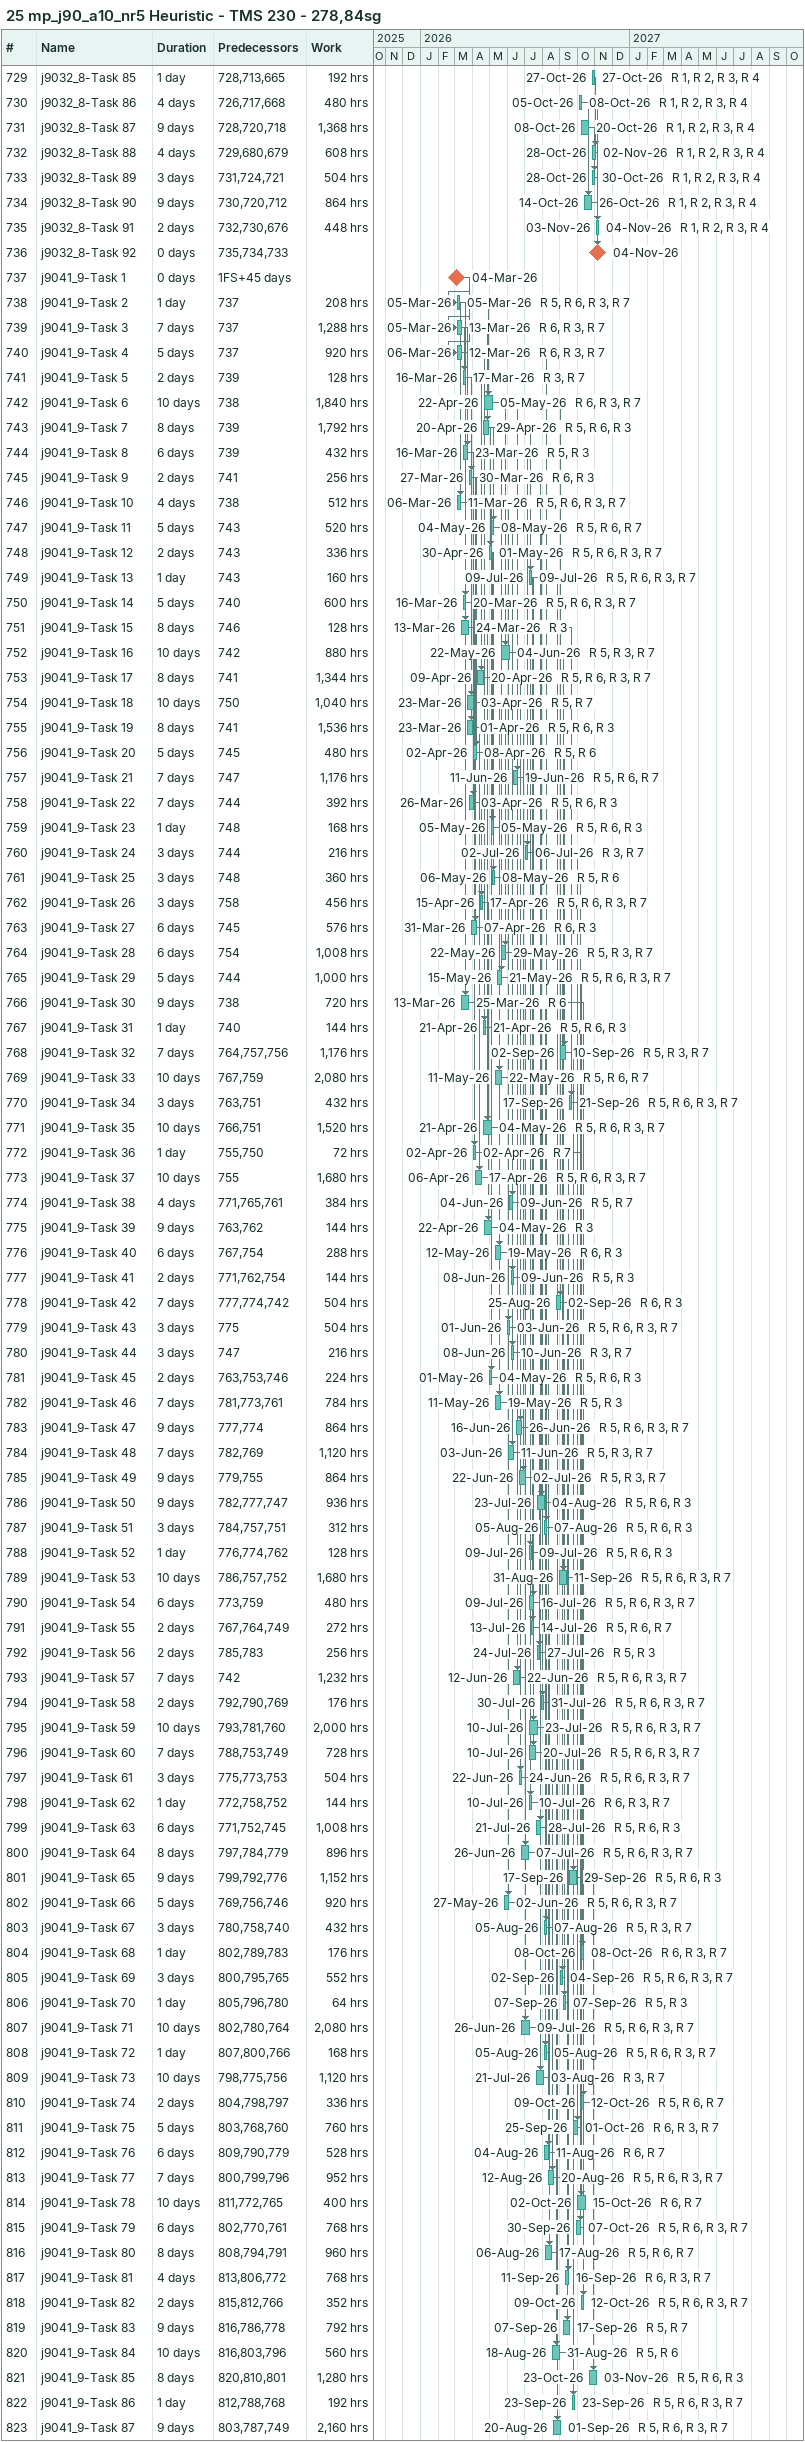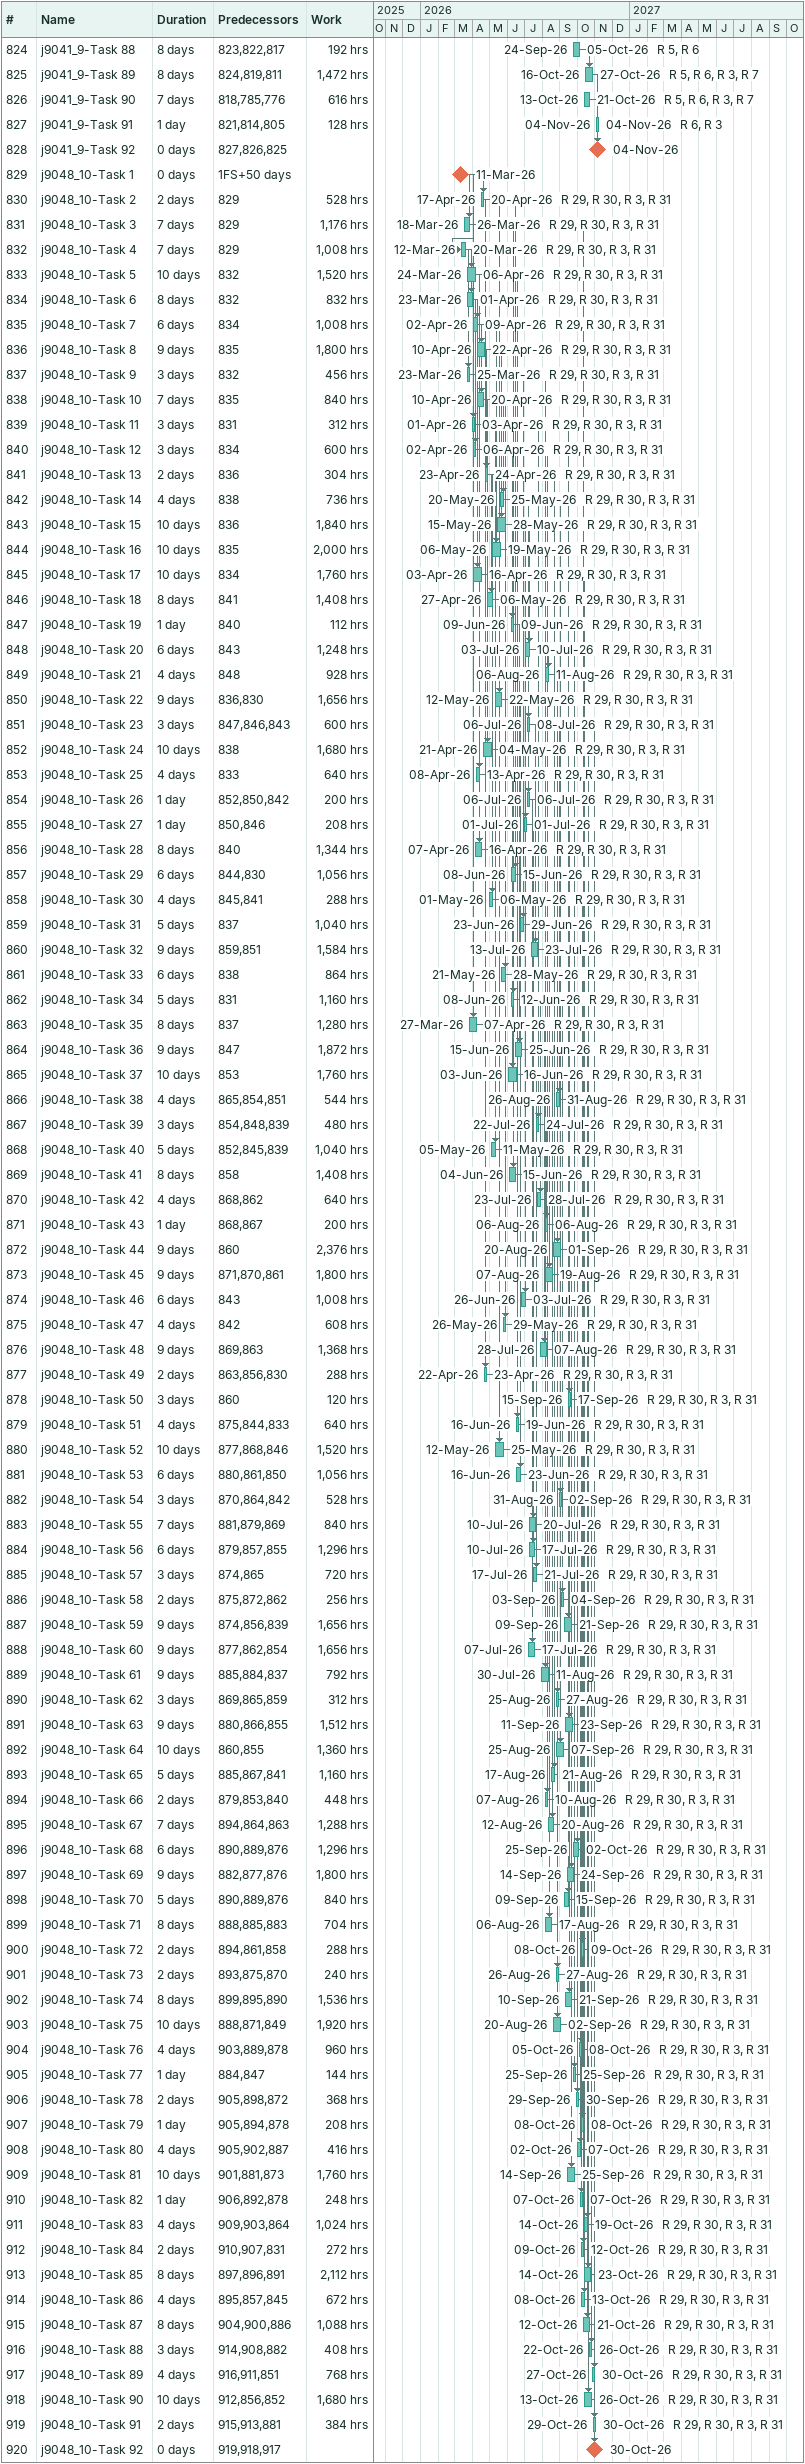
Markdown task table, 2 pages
25 mp_j90_a10_nr5 Heuristic - TMS 230 - 278,84sg

| ID | Task | Duration | Start | Finish | Predecessors | Resources | Work (h) |
|---|---|---|---|---|---|---|---|
| 729 | j9032_8-Task 85 | 1d | 2026-10-27 | 2026-10-27 | 728, 713, 665 | R 1, R 2, R 3, R 4 | 192 |
| 730 | j9032_8-Task 86 | 4d | 2026-10-05 | 2026-10-08 | 726, 717, 668 | R 1, R 2, R 3, R 4 | 480 |
| 731 | j9032_8-Task 87 | 9d | 2026-10-08 | 2026-10-20 | 728, 720, 718 | R 1, R 2, R 3, R 4 | 1368 |
| 732 | j9032_8-Task 88 | 4d | 2026-10-28 | 2026-11-02 | 729, 680, 679 | R 1, R 2, R 3, R 4 | 608 |
| 733 | j9032_8-Task 89 | 3d | 2026-10-28 | 2026-10-30 | 731, 724, 721 | R 1, R 2, R 3, R 4 | 504 |
| 734 | j9032_8-Task 90 | 9d | 2026-10-14 | 2026-10-26 | 730, 720, 712 | R 1, R 2, R 3, R 4 | 864 |
| 735 | j9032_8-Task 91 | 2d | 2026-11-03 | 2026-11-04 | 732, 730, 676 | R 1, R 2, R 3, R 4 | 448 |
| 736 | j9032_8-Task 92 | 0d | 2026-11-04 | 2026-11-04 | 735, 734, 733 |  |  |
| 737 | j9041_9-Task 1 | 0d | 2026-03-04 | 2026-03-04 | 1FS+45d |  |  |
| 738 | j9041_9-Task 2 | 1d | 2026-03-05 | 2026-03-05 | 737 | R 5, R 6, R 3, R 7 | 208 |
| 739 | j9041_9-Task 3 | 7d | 2026-03-05 | 2026-03-13 | 737 | R 6, R 3, R 7 | 1288 |
| 740 | j9041_9-Task 4 | 5d | 2026-03-06 | 2026-03-12 | 737 | R 6, R 3, R 7 | 920 |
| 741 | j9041_9-Task 5 | 2d | 2026-03-16 | 2026-03-17 | 739 | R 3, R 7 | 128 |
| 742 | j9041_9-Task 6 | 10d | 2026-04-22 | 2026-05-05 | 738 | R 6, R 3, R 7 | 1840 |
| 743 | j9041_9-Task 7 | 8d | 2026-04-20 | 2026-04-29 | 739 | R 5, R 6, R 3 | 1792 |
| 744 | j9041_9-Task 8 | 6d | 2026-03-16 | 2026-03-23 | 739 | R 5, R 3 | 432 |
| 745 | j9041_9-Task 9 | 2d | 2026-03-27 | 2026-03-30 | 741 | R 6, R 3 | 256 |
| 746 | j9041_9-Task 10 | 4d | 2026-03-06 | 2026-03-11 | 738 | R 5, R 6, R 3, R 7 | 512 |
| 747 | j9041_9-Task 11 | 5d | 2026-05-04 | 2026-05-08 | 743 | R 5, R 6, R 7 | 520 |
| 748 | j9041_9-Task 12 | 2d | 2026-04-30 | 2026-05-01 | 743 | R 5, R 6, R 3, R 7 | 336 |
| 749 | j9041_9-Task 13 | 1d | 2026-07-09 | 2026-07-09 | 743 | R 5, R 6, R 3, R 7 | 160 |
| 750 | j9041_9-Task 14 | 5d | 2026-03-16 | 2026-03-20 | 740 | R 5, R 6, R 3, R 7 | 600 |
| 751 | j9041_9-Task 15 | 8d | 2026-03-13 | 2026-03-24 | 746 | R 3 | 128 |
| 752 | j9041_9-Task 16 | 10d | 2026-05-22 | 2026-06-04 | 742 | R 5, R 3, R 7 | 880 |
| 753 | j9041_9-Task 17 | 8d | 2026-04-09 | 2026-04-20 | 741 | R 5, R 6, R 3, R 7 | 1344 |
| 754 | j9041_9-Task 18 | 10d | 2026-03-23 | 2026-04-03 | 750 | R 5, R 7 | 1040 |
| 755 | j9041_9-Task 19 | 8d | 2026-03-23 | 2026-04-01 | 741 | R 5, R 6, R 3 | 1536 |
| 756 | j9041_9-Task 20 | 5d | 2026-04-02 | 2026-04-08 | 745 | R 5, R 6 | 480 |
| 757 | j9041_9-Task 21 | 7d | 2026-06-11 | 2026-06-19 | 747 | R 5, R 6, R 7 | 1176 |
| 758 | j9041_9-Task 22 | 7d | 2026-03-26 | 2026-04-03 | 744 | R 5, R 6, R 3 | 392 |
| 759 | j9041_9-Task 23 | 1d | 2026-05-05 | 2026-05-05 | 748 | R 5, R 6, R 3 | 168 |
| 760 | j9041_9-Task 24 | 3d | 2026-07-02 | 2026-07-06 | 744 | R 3, R 7 | 216 |
| 761 | j9041_9-Task 25 | 3d | 2026-05-06 | 2026-05-08 | 748 | R 5, R 6 | 360 |
| 762 | j9041_9-Task 26 | 3d | 2026-04-15 | 2026-04-17 | 758 | R 5, R 6, R 3, R 7 | 456 |
| 763 | j9041_9-Task 27 | 6d | 2026-03-31 | 2026-04-07 | 745 | R 6, R 3 | 576 |
| 764 | j9041_9-Task 28 | 6d | 2026-05-22 | 2026-05-29 | 754 | R 5, R 3, R 7 | 1008 |
| 765 | j9041_9-Task 29 | 5d | 2026-05-15 | 2026-05-21 | 744 | R 5, R 6, R 3, R 7 | 1000 |
| 766 | j9041_9-Task 30 | 9d | 2026-03-13 | 2026-03-25 | 738 | R 6 | 720 |
| 767 | j9041_9-Task 31 | 1d | 2026-04-21 | 2026-04-21 | 740 | R 5, R 6, R 3 | 144 |
| 768 | j9041_9-Task 32 | 7d | 2026-09-02 | 2026-09-10 | 764, 757, 756 | R 5, R 3, R 7 | 1176 |
| 769 | j9041_9-Task 33 | 10d | 2026-05-11 | 2026-05-22 | 767, 759 | R 5, R 6, R 7 | 2080 |
| 770 | j9041_9-Task 34 | 3d | 2026-09-17 | 2026-09-21 | 763, 751 | R 5, R 6, R 3, R 7 | 432 |
| 771 | j9041_9-Task 35 | 10d | 2026-04-21 | 2026-05-04 | 766, 751 | R 5, R 6, R 3, R 7 | 1520 |
| 772 | j9041_9-Task 36 | 1d | 2026-04-02 | 2026-04-02 | 755, 750 | R 7 | 72 |
| 773 | j9041_9-Task 37 | 10d | 2026-04-06 | 2026-04-17 | 755 | R 5, R 6, R 3, R 7 | 1680 |
| 774 | j9041_9-Task 38 | 4d | 2026-06-04 | 2026-06-09 | 771, 765, 761 | R 5, R 7 | 384 |
| 775 | j9041_9-Task 39 | 9d | 2026-04-22 | 2026-05-04 | 763, 762 | R 3 | 144 |
| 776 | j9041_9-Task 40 | 6d | 2026-05-12 | 2026-05-19 | 767, 754 | R 6, R 3 | 288 |
| 777 | j9041_9-Task 41 | 2d | 2026-06-08 | 2026-06-09 | 771, 762, 754 | R 5, R 3 | 144 |
| 778 | j9041_9-Task 42 | 7d | 2026-08-25 | 2026-09-02 | 777, 774, 742 | R 6, R 3 | 504 |
| 779 | j9041_9-Task 43 | 3d | 2026-06-01 | 2026-06-03 | 775 | R 5, R 6, R 3, R 7 | 504 |
| 780 | j9041_9-Task 44 | 3d | 2026-06-08 | 2026-06-10 | 747 | R 3, R 7 | 216 |
| 781 | j9041_9-Task 45 | 2d | 2026-05-01 | 2026-05-04 | 763, 753, 746 | R 5, R 6, R 3 | 224 |
| 782 | j9041_9-Task 46 | 7d | 2026-05-11 | 2026-05-19 | 781, 773, 761 | R 5, R 3 | 784 |
| 783 | j9041_9-Task 47 | 9d | 2026-06-16 | 2026-06-26 | 777, 774 | R 5, R 6, R 3, R 7 | 864 |
| 784 | j9041_9-Task 48 | 7d | 2026-06-03 | 2026-06-11 | 782, 769 | R 5, R 3, R 7 | 1120 |
| 785 | j9041_9-Task 49 | 9d | 2026-06-22 | 2026-07-02 | 779, 755 | R 5, R 3, R 7 | 864 |
| 786 | j9041_9-Task 50 | 9d | 2026-07-23 | 2026-08-04 | 782, 777, 747 | R 5, R 6, R 3 | 936 |
| 787 | j9041_9-Task 51 | 3d | 2026-08-05 | 2026-08-07 | 784, 757, 751 | R 5, R 6, R 3 | 312 |
| 788 | j9041_9-Task 52 | 1d | 2026-07-09 | 2026-07-09 | 776, 774, 762 | R 5, R 6, R 3 | 128 |
| 789 | j9041_9-Task 53 | 10d | 2026-08-31 | 2026-09-11 | 786, 757, 752 | R 5, R 6, R 3, R 7 | 1680 |
| 790 | j9041_9-Task 54 | 6d | 2026-07-09 | 2026-07-16 | 773, 759 | R 5, R 6, R 3, R 7 | 480 |
| 791 | j9041_9-Task 55 | 2d | 2026-07-13 | 2026-07-14 | 767, 764, 749 | R 5, R 6, R 7 | 272 |
| 792 | j9041_9-Task 56 | 2d | 2026-07-24 | 2026-07-27 | 785, 783 | R 5, R 3 | 256 |
| 793 | j9041_9-Task 57 | 7d | 2026-06-12 | 2026-06-22 | 742 | R 5, R 6, R 3, R 7 | 1232 |
| 794 | j9041_9-Task 58 | 2d | 2026-07-30 | 2026-07-31 | 792, 790, 769 | R 5, R 6, R 3, R 7 | 176 |
| 795 | j9041_9-Task 59 | 10d | 2026-07-10 | 2026-07-23 | 793, 781, 760 | R 5, R 6, R 3, R 7 | 2000 |
| 796 | j9041_9-Task 60 | 7d | 2026-07-10 | 2026-07-20 | 788, 753, 749 | R 5, R 6, R 3, R 7 | 728 |
| 797 | j9041_9-Task 61 | 3d | 2026-06-22 | 2026-06-24 | 775, 773, 753 | R 5, R 6, R 3, R 7 | 504 |
| 798 | j9041_9-Task 62 | 1d | 2026-07-10 | 2026-07-10 | 772, 758, 752 | R 6, R 3, R 7 | 144 |
| 799 | j9041_9-Task 63 | 6d | 2026-07-21 | 2026-07-28 | 771, 752, 745 | R 5, R 6, R 3 | 1008 |
| 800 | j9041_9-Task 64 | 8d | 2026-06-26 | 2026-07-07 | 797, 784, 779 | R 5, R 6, R 3, R 7 | 896 |
| 801 | j9041_9-Task 65 | 9d | 2026-09-17 | 2026-09-29 | 799, 792, 776 | R 5, R 6, R 3 | 1152 |
| 802 | j9041_9-Task 66 | 5d | 2026-05-27 | 2026-06-02 | 769, 756, 746 | R 5, R 6, R 3, R 7 | 920 |
| 803 | j9041_9-Task 67 | 3d | 2026-08-05 | 2026-08-07 | 780, 758, 740 | R 5, R 3, R 7 | 432 |
| 804 | j9041_9-Task 68 | 1d | 2026-10-08 | 2026-10-08 | 802, 789, 783 | R 6, R 3, R 7 | 176 |
| 805 | j9041_9-Task 69 | 3d | 2026-09-02 | 2026-09-04 | 800, 795, 765 | R 5, R 6, R 3, R 7 | 552 |
| 806 | j9041_9-Task 70 | 1d | 2026-09-07 | 2026-09-07 | 805, 796, 780 | R 5, R 3 | 64 |
| 807 | j9041_9-Task 71 | 10d | 2026-06-26 | 2026-07-09 | 802, 780, 764 | R 5, R 6, R 3, R 7 | 2080 |
| 808 | j9041_9-Task 72 | 1d | 2026-08-05 | 2026-08-05 | 807, 800, 766 | R 5, R 6, R 3, R 7 | 168 |
| 809 | j9041_9-Task 73 | 10d | 2026-07-21 | 2026-08-03 | 798, 775, 756 | R 3, R 7 | 1120 |
| 810 | j9041_9-Task 74 | 2d | 2026-10-09 | 2026-10-12 | 804, 798, 797 | R 5, R 6, R 7 | 336 |
| 811 | j9041_9-Task 75 | 5d | 2026-09-25 | 2026-10-01 | 803, 768, 760 | R 6, R 3, R 7 | 760 |
| 812 | j9041_9-Task 76 | 6d | 2026-08-04 | 2026-08-11 | 809, 790, 779 | R 6, R 7 | 528 |
| 813 | j9041_9-Task 77 | 7d | 2026-08-12 | 2026-08-20 | 800, 799, 796 | R 5, R 6, R 3, R 7 | 952 |
| 814 | j9041_9-Task 78 | 10d | 2026-10-02 | 2026-10-15 | 811, 772, 765 | R 6, R 7 | 400 |
| 815 | j9041_9-Task 79 | 6d | 2026-09-30 | 2026-10-07 | 802, 770, 761 | R 5, R 6, R 3, R 7 | 768 |
| 816 | j9041_9-Task 80 | 8d | 2026-08-06 | 2026-08-17 | 808, 794, 791 | R 5, R 6, R 7 | 960 |
| 817 | j9041_9-Task 81 | 4d | 2026-09-11 | 2026-09-16 | 813, 806, 772 | R 6, R 3, R 7 | 768 |
| 818 | j9041_9-Task 82 | 2d | 2026-10-09 | 2026-10-12 | 815, 812, 766 | R 5, R 6, R 3, R 7 | 352 |
| 819 | j9041_9-Task 83 | 9d | 2026-09-07 | 2026-09-17 | 816, 786, 778 | R 5, R 7 | 792 |
| 820 | j9041_9-Task 84 | 10d | 2026-08-18 | 2026-08-31 | 816, 803, 796 | R 5, R 6 | 560 |
| 821 | j9041_9-Task 85 | 8d | 2026-10-23 | 2026-11-03 | 820, 810, 801 | R 5, R 6, R 3 | 1280 |
| 822 | j9041_9-Task 86 | 1d | 2026-09-23 | 2026-09-23 | 812, 788, 768 | R 5, R 6, R 3, R 7 | 192 |
| 823 | j9041_9-Task 87 | 9d | 2026-08-20 | 2026-09-01 | 803, 787, 749 | R 5, R 6, R 3, R 7 | 2160 |
| 824 | j9041_9-Task 88 | 8d | 2026-09-24 | 2026-10-05 | 823, 822, 817 | R 5, R 6 | 192 |
| 825 | j9041_9-Task 89 | 8d | 2026-10-16 | 2026-10-27 | 824, 819, 811 | R 5, R 6, R 3, R 7 | 1472 |
| 826 | j9041_9-Task 90 | 7d | 2026-10-13 | 2026-10-21 | 818, 785, 776 | R 5, R 6, R 3, R 7 | 616 |
| 827 | j9041_9-Task 91 | 1d | 2026-11-04 | 2026-11-04 | 821, 814, 805 | R 6, R 3 | 128 |
| 828 | j9041_9-Task 92 | 0d | 2026-11-04 | 2026-11-04 | 827, 826, 825 |  |  |
| 829 | j9048_10-Task 1 | 0d | 2026-03-11 | 2026-03-11 | 1FS+50d |  |  |
| 830 | j9048_10-Task 2 | 2d | 2026-04-17 | 2026-04-20 | 829 | R 29, R 30, R 3, R 31 | 528 |
| 831 | j9048_10-Task 3 | 7d | 2026-03-18 | 2026-03-26 | 829 | R 29, R 30, R 3, R 31 | 1176 |
| 832 | j9048_10-Task 4 | 7d | 2026-03-12 | 2026-03-20 | 829 | R 29, R 30, R 3, R 31 | 1008 |
| 833 | j9048_10-Task 5 | 10d | 2026-03-24 | 2026-04-06 | 832 | R 29, R 30, R 3, R 31 | 1520 |
| 834 | j9048_10-Task 6 | 8d | 2026-03-23 | 2026-04-01 | 832 | R 29, R 30, R 3, R 31 | 832 |
| 835 | j9048_10-Task 7 | 6d | 2026-04-02 | 2026-04-09 | 834 | R 29, R 30, R 3, R 31 | 1008 |
| 836 | j9048_10-Task 8 | 9d | 2026-04-10 | 2026-04-22 | 835 | R 29, R 30, R 3, R 31 | 1800 |
| 837 | j9048_10-Task 9 | 3d | 2026-03-23 | 2026-03-25 | 832 | R 29, R 30, R 3, R 31 | 456 |
| 838 | j9048_10-Task 10 | 7d | 2026-04-10 | 2026-04-20 | 835 | R 29, R 30, R 3, R 31 | 840 |
| 839 | j9048_10-Task 11 | 3d | 2026-04-01 | 2026-04-03 | 831 | R 29, R 30, R 3, R 31 | 312 |
| 840 | j9048_10-Task 12 | 3d | 2026-04-02 | 2026-04-06 | 834 | R 29, R 30, R 3, R 31 | 600 |
| 841 | j9048_10-Task 13 | 2d | 2026-04-23 | 2026-04-24 | 836 | R 29, R 30, R 3, R 31 | 304 |
| 842 | j9048_10-Task 14 | 4d | 2026-05-20 | 2026-05-25 | 838 | R 29, R 30, R 3, R 31 | 736 |
| 843 | j9048_10-Task 15 | 10d | 2026-05-15 | 2026-05-28 | 836 | R 29, R 30, R 3, R 31 | 1840 |
| 844 | j9048_10-Task 16 | 10d | 2026-05-06 | 2026-05-19 | 835 | R 29, R 30, R 3, R 31 | 2000 |
| 845 | j9048_10-Task 17 | 10d | 2026-04-03 | 2026-04-16 | 834 | R 29, R 30, R 3, R 31 | 1760 |
| 846 | j9048_10-Task 18 | 8d | 2026-04-27 | 2026-05-06 | 841 | R 29, R 30, R 3, R 31 | 1408 |
| 847 | j9048_10-Task 19 | 1d | 2026-06-09 | 2026-06-09 | 840 | R 29, R 30, R 3, R 31 | 112 |
| 848 | j9048_10-Task 20 | 6d | 2026-07-03 | 2026-07-10 | 843 | R 29, R 30, R 3, R 31 | 1248 |
| 849 | j9048_10-Task 21 | 4d | 2026-08-06 | 2026-08-11 | 848 | R 29, R 30, R 3, R 31 | 928 |
| 850 | j9048_10-Task 22 | 9d | 2026-05-12 | 2026-05-22 | 836, 830 | R 29, R 30, R 3, R 31 | 1656 |
| 851 | j9048_10-Task 23 | 3d | 2026-07-06 | 2026-07-08 | 847, 846, 843 | R 29, R 30, R 3, R 31 | 600 |
| 852 | j9048_10-Task 24 | 10d | 2026-04-21 | 2026-05-04 | 838 | R 29, R 30, R 3, R 31 | 1680 |
| 853 | j9048_10-Task 25 | 4d | 2026-04-08 | 2026-04-13 | 833 | R 29, R 30, R 3, R 31 | 640 |
| 854 | j9048_10-Task 26 | 1d | 2026-07-06 | 2026-07-06 | 852, 850, 842 | R 29, R 30, R 3, R 31 | 200 |
| 855 | j9048_10-Task 27 | 1d | 2026-07-01 | 2026-07-01 | 850, 846 | R 29, R 30, R 3, R 31 | 208 |
| 856 | j9048_10-Task 28 | 8d | 2026-04-07 | 2026-04-16 | 840 | R 29, R 30, R 3, R 31 | 1344 |
| 857 | j9048_10-Task 29 | 6d | 2026-06-08 | 2026-06-15 | 844, 830 | R 29, R 30, R 3, R 31 | 1056 |
| 858 | j9048_10-Task 30 | 4d | 2026-05-01 | 2026-05-06 | 845, 841 | R 29, R 30, R 3, R 31 | 288 |
| 859 | j9048_10-Task 31 | 5d | 2026-06-23 | 2026-06-29 | 837 | R 29, R 30, R 3, R 31 | 1040 |
| 860 | j9048_10-Task 32 | 9d | 2026-07-13 | 2026-07-23 | 859, 851 | R 29, R 30, R 3, R 31 | 1584 |
| 861 | j9048_10-Task 33 | 6d | 2026-05-21 | 2026-05-28 | 838 | R 29, R 30, R 3, R 31 | 864 |
| 862 | j9048_10-Task 34 | 5d | 2026-06-08 | 2026-06-12 | 831 | R 29, R 30, R 3, R 31 | 1160 |
| 863 | j9048_10-Task 35 | 8d | 2026-03-27 | 2026-04-07 | 837 | R 29, R 30, R 3, R 31 | 1280 |
| 864 | j9048_10-Task 36 | 9d | 2026-06-15 | 2026-06-25 | 847 | R 29, R 30, R 3, R 31 | 1872 |
| 865 | j9048_10-Task 37 | 10d | 2026-06-03 | 2026-06-16 | 853 | R 29, R 30, R 3, R 31 | 1760 |
| 866 | j9048_10-Task 38 | 4d | 2026-08-26 | 2026-08-31 | 865, 854, 851 | R 29, R 30, R 3, R 31 | 544 |
| 867 | j9048_10-Task 39 | 3d | 2026-07-22 | 2026-07-24 | 854, 848, 839 | R 29, R 30, R 3, R 31 | 480 |
| 868 | j9048_10-Task 40 | 5d | 2026-05-05 | 2026-05-11 | 852, 845, 839 | R 29, R 30, R 3, R 31 | 1040 |
| 869 | j9048_10-Task 41 | 8d | 2026-06-04 | 2026-06-15 | 858 | R 29, R 30, R 3, R 31 | 1408 |
| 870 | j9048_10-Task 42 | 4d | 2026-07-23 | 2026-07-28 | 868, 862 | R 29, R 30, R 3, R 31 | 640 |
| 871 | j9048_10-Task 43 | 1d | 2026-08-06 | 2026-08-06 | 868, 867 | R 29, R 30, R 3, R 31 | 200 |
| 872 | j9048_10-Task 44 | 9d | 2026-08-20 | 2026-09-01 | 860 | R 29, R 30, R 3, R 31 | 2376 |
| 873 | j9048_10-Task 45 | 9d | 2026-08-07 | 2026-08-19 | 871, 870, 861 | R 29, R 30, R 3, R 31 | 1800 |
| 874 | j9048_10-Task 46 | 6d | 2026-06-26 | 2026-07-03 | 843 | R 29, R 30, R 3, R 31 | 1008 |
| 875 | j9048_10-Task 47 | 4d | 2026-05-26 | 2026-05-29 | 842 | R 29, R 30, R 3, R 31 | 608 |
| 876 | j9048_10-Task 48 | 9d | 2026-07-28 | 2026-08-07 | 869, 863 | R 29, R 30, R 3, R 31 | 1368 |
| 877 | j9048_10-Task 49 | 2d | 2026-04-22 | 2026-04-23 | 863, 856, 830 | R 29, R 30, R 3, R 31 | 288 |
| 878 | j9048_10-Task 50 | 3d | 2026-09-15 | 2026-09-17 | 860 | R 29, R 30, R 3, R 31 | 120 |
| 879 | j9048_10-Task 51 | 4d | 2026-06-16 | 2026-06-19 | 875, 844, 833 | R 29, R 30, R 3, R 31 | 640 |
| 880 | j9048_10-Task 52 | 10d | 2026-05-12 | 2026-05-25 | 877, 868, 846 | R 29, R 30, R 3, R 31 | 1520 |
| 881 | j9048_10-Task 53 | 6d | 2026-06-16 | 2026-06-23 | 880, 861, 850 | R 29, R 30, R 3, R 31 | 1056 |
| 882 | j9048_10-Task 54 | 3d | 2026-08-31 | 2026-09-02 | 870, 864, 842 | R 29, R 30, R 3, R 31 | 528 |
| 883 | j9048_10-Task 55 | 7d | 2026-07-10 | 2026-07-20 | 881, 879, 869 | R 29, R 30, R 3, R 31 | 840 |
| 884 | j9048_10-Task 56 | 6d | 2026-07-10 | 2026-07-17 | 879, 857, 855 | R 29, R 30, R 3, R 31 | 1296 |
| 885 | j9048_10-Task 57 | 3d | 2026-07-17 | 2026-07-21 | 874, 865 | R 29, R 30, R 3, R 31 | 720 |
| 886 | j9048_10-Task 58 | 2d | 2026-09-03 | 2026-09-04 | 875, 872, 862 | R 29, R 30, R 3, R 31 | 256 |
| 887 | j9048_10-Task 59 | 9d | 2026-09-09 | 2026-09-21 | 874, 856, 839 | R 29, R 30, R 3, R 31 | 1656 |
| 888 | j9048_10-Task 60 | 9d | 2026-07-07 | 2026-07-17 | 877, 862, 854 | R 29, R 30, R 3, R 31 | 1656 |
| 889 | j9048_10-Task 61 | 9d | 2026-07-30 | 2026-08-11 | 885, 884, 837 | R 29, R 30, R 3, R 31 | 792 |
| 890 | j9048_10-Task 62 | 3d | 2026-08-25 | 2026-08-27 | 869, 865, 859 | R 29, R 30, R 3, R 31 | 312 |
| 891 | j9048_10-Task 63 | 9d | 2026-09-11 | 2026-09-23 | 880, 866, 855 | R 29, R 30, R 3, R 31 | 1512 |
| 892 | j9048_10-Task 64 | 10d | 2026-08-25 | 2026-09-07 | 860, 855 | R 29, R 30, R 3, R 31 | 1360 |
| 893 | j9048_10-Task 65 | 5d | 2026-08-17 | 2026-08-21 | 885, 867, 841 | R 29, R 30, R 3, R 31 | 1160 |
| 894 | j9048_10-Task 66 | 2d | 2026-08-07 | 2026-08-10 | 879, 853, 840 | R 29, R 30, R 3, R 31 | 448 |
| 895 | j9048_10-Task 67 | 7d | 2026-08-12 | 2026-08-20 | 894, 864, 863 | R 29, R 30, R 3, R 31 | 1288 |
| 896 | j9048_10-Task 68 | 6d | 2026-09-25 | 2026-10-02 | 890, 889, 876 | R 29, R 30, R 3, R 31 | 1296 |
| 897 | j9048_10-Task 69 | 9d | 2026-09-14 | 2026-09-24 | 882, 877, 876 | R 29, R 30, R 3, R 31 | 1800 |
| 898 | j9048_10-Task 70 | 5d | 2026-09-09 | 2026-09-15 | 890, 889, 876 | R 29, R 30, R 3, R 31 | 840 |
| 899 | j9048_10-Task 71 | 8d | 2026-08-06 | 2026-08-17 | 888, 885, 883 | R 29, R 30, R 3, R 31 | 704 |
| 900 | j9048_10-Task 72 | 2d | 2026-10-08 | 2026-10-09 | 894, 861, 858 | R 29, R 30, R 3, R 31 | 288 |
| 901 | j9048_10-Task 73 | 2d | 2026-08-26 | 2026-08-27 | 893, 875, 870 | R 29, R 30, R 3, R 31 | 240 |
| 902 | j9048_10-Task 74 | 8d | 2026-09-10 | 2026-09-21 | 899, 895, 890 | R 29, R 30, R 3, R 31 | 1536 |
| 903 | j9048_10-Task 75 | 10d | 2026-08-20 | 2026-09-02 | 888, 871, 849 | R 29, R 30, R 3, R 31 | 1920 |
| 904 | j9048_10-Task 76 | 4d | 2026-10-05 | 2026-10-08 | 903, 889, 878 | R 29, R 30, R 3, R 31 | 960 |
| 905 | j9048_10-Task 77 | 1d | 2026-09-25 | 2026-09-25 | 884, 847 | R 29, R 30, R 3, R 31 | 144 |
| 906 | j9048_10-Task 78 | 2d | 2026-09-29 | 2026-09-30 | 905, 898, 872 | R 29, R 30, R 3, R 31 | 368 |
| 907 | j9048_10-Task 79 | 1d | 2026-10-08 | 2026-10-08 | 905, 894, 878 | R 29, R 30, R 3, R 31 | 208 |
| 908 | j9048_10-Task 80 | 4d | 2026-10-02 | 2026-10-07 | 905, 902, 887 | R 29, R 30, R 3, R 31 | 416 |
| 909 | j9048_10-Task 81 | 10d | 2026-09-14 | 2026-09-25 | 901, 881, 873 | R 29, R 30, R 3, R 31 | 1760 |
| 910 | j9048_10-Task 82 | 1d | 2026-10-07 | 2026-10-07 | 906, 892, 878 | R 29, R 30, R 3, R 31 | 248 |
| 911 | j9048_10-Task 83 | 4d | 2026-10-14 | 2026-10-19 | 909, 903, 864 | R 29, R 30, R 3, R 31 | 1024 |
| 912 | j9048_10-Task 84 | 2d | 2026-10-09 | 2026-10-12 | 910, 907, 831 | R 29, R 30, R 3, R 31 | 272 |
| 913 | j9048_10-Task 85 | 8d | 2026-10-14 | 2026-10-23 | 897, 896, 891 | R 29, R 30, R 3, R 31 | 2112 |
| 914 | j9048_10-Task 86 | 4d | 2026-10-08 | 2026-10-13 | 895, 857, 845 | R 29, R 30, R 3, R 31 | 672 |
| 915 | j9048_10-Task 87 | 8d | 2026-10-12 | 2026-10-21 | 904, 900, 886 | R 29, R 30, R 3, R 31 | 1088 |
| 916 | j9048_10-Task 88 | 3d | 2026-10-22 | 2026-10-26 | 914, 908, 882 | R 29, R 30, R 3, R 31 | 408 |
| 917 | j9048_10-Task 89 | 4d | 2026-10-27 | 2026-10-30 | 916, 911, 851 | R 29, R 30, R 3, R 31 | 768 |
| 918 | j9048_10-Task 90 | 10d | 2026-10-13 | 2026-10-26 | 912, 856, 852 | R 29, R 30, R 3, R 31 | 1680 |
| 919 | j9048_10-Task 91 | 2d | 2026-10-29 | 2026-10-30 | 915, 913, 881 | R 29, R 30, R 3, R 31 | 384 |
| 920 | j9048_10-Task 92 | 0d | 2026-10-30 | 2026-10-30 | 919, 918, 917 |  |  |
